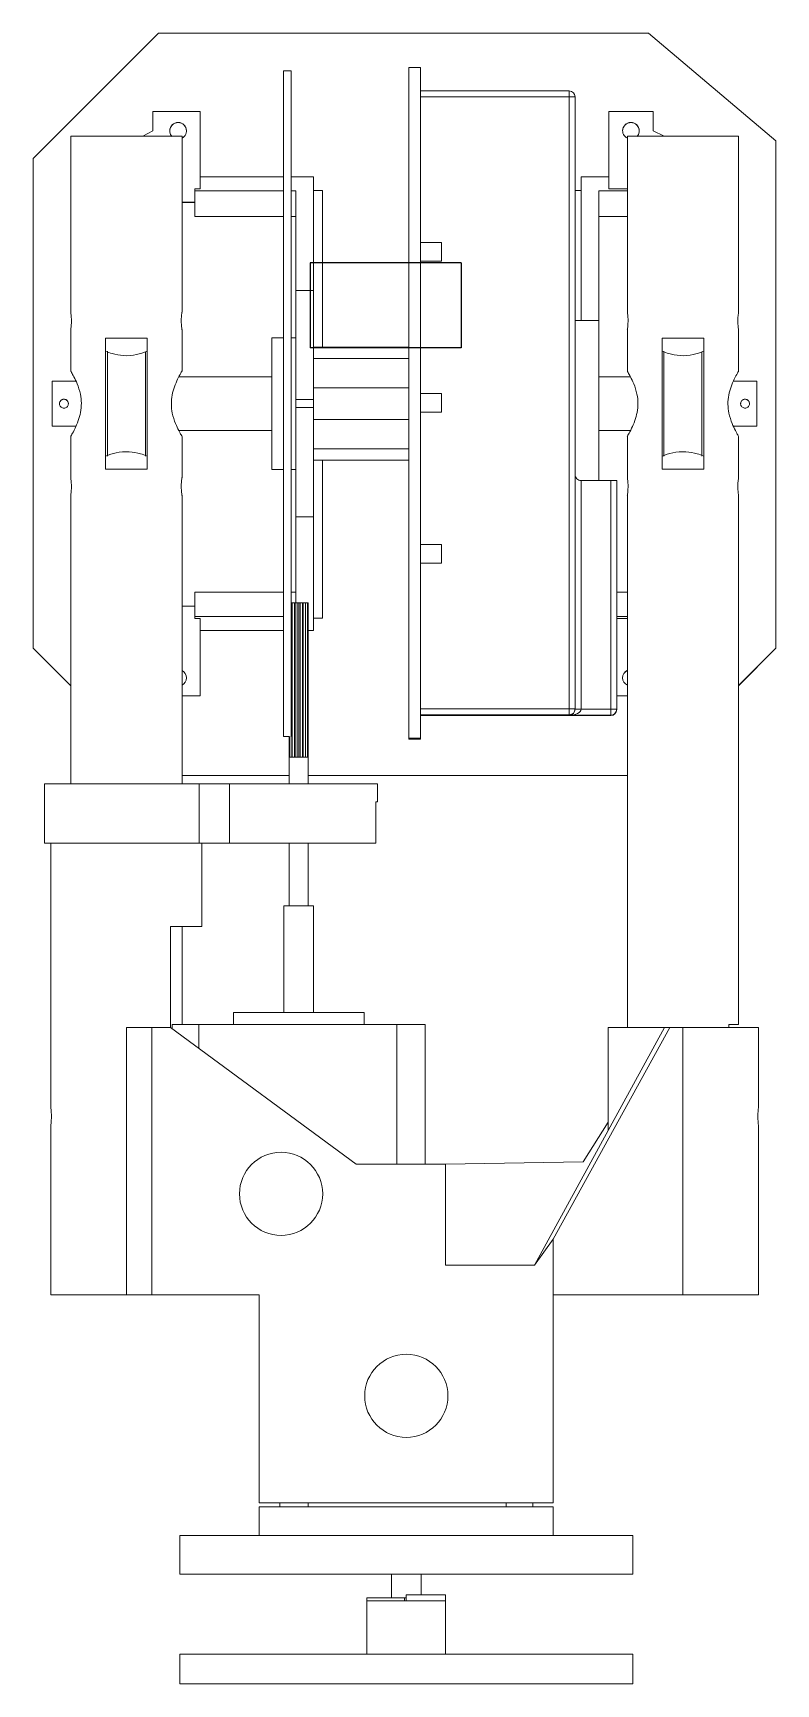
# Model space of a CAD drawing. Header units: millimetres. Extents: x 11 to 421, y 5 to 275.
# Drawn here: x 101.34 to 113.84, y 198.8 to 226.59 of the extents above; entities that cross this region are included whole.
import ezdxf

# ---------------------------------------------------------------- set-up
doc = ezdxf.new("R2010")
doc.units = ezdxf.units.MM

msp = doc.modelspace()

# ---------------------------------------------------------------- linework, layer by layer
at = {"color": 7, "linetype": 'Continuous', "lineweight": 15}
for p, q in [((101.337, 224.476), (103.448, 226.588)), ((103.448, 226.588), (111.693, 226.588)), ((111.693, 226.588), (113.837, 224.772)), ((105.552, 225.949), (105.552, 214.749)), ((105.677, 225.949), (105.677, 214.749)), ((107.857, 226.007), (107.657, 226.007)), ((107.657, 214.72), (107.657, 226.007)), ((107.857, 214.72), (107.857, 226.007)), ((107.857, 225.613), (110.357, 225.613)), ((110.357, 225.513), (107.857, 225.513)), ((110.357, 225.613), (110.357, 225.513)), ((110.357, 215.213), (110.357, 225.513)), ((110.457, 225.513), (110.457, 215.213)), ((103.355, 224.942), (103.355, 225.267)), ((103.355, 225.267), (104.149, 225.267)), ((104.149, 225.267), (104.149, 223.964)), ((111.024, 225.267), (111.769, 225.267)), ((111.024, 223.964), (111.024, 225.267)), ((111.769, 225.267), (111.769, 224.942)), ((101.971, 224.849), (103.843, 224.849)), ((103.183, 224.849), (103.355, 224.942)), ((111.336, 224.849), (113.208, 224.849)), ((111.769, 224.942), (111.953, 224.849)), ((113.837, 224.772), (113.837, 216.232)), ((101.337, 216.232), (101.337, 224.476)), ((104.149, 224.167), (105.552, 224.167)), ((105.677, 224.167), (106.057, 224.167)), ((106.057, 224.167), (106.057, 222.253)), ((110.557, 224.167), (111.024, 224.167)), ((110.557, 224.167), (110.557, 221.749)), ((104.057, 223.739), (103.843, 223.739)), ((104.057, 223.738), (103.843, 223.738)), ((104.057, 223.93), (104.057, 223.964)), ((104.057, 223.964), (104.149, 223.964)), ((104.057, 223.93), (105.552, 223.93)), ((104.057, 223.498), (104.057, 223.93)), ((105.677, 223.93), (105.757, 223.93)), ((105.757, 223.93), (105.757, 222.253)), ((106.207, 223.938), (106.057, 223.938)), ((106.207, 223.938), (106.207, 221.301)), ((110.457, 223.938), (110.557, 223.938)), ((111.336, 223.93), (110.857, 223.93)), ((110.857, 223.93), (110.857, 221.749)), ((111.024, 223.964), (111.336, 223.964)), ((104.057, 223.498), (105.552, 223.498)), ((105.677, 223.498), (105.757, 223.498)), ((111.336, 223.498), (110.857, 223.498)), ((108.207, 223.064), (107.857, 223.064)), ((108.207, 223.064), (108.207, 222.748)), ((107.857, 222.748), (108.207, 222.748)), ((106.057, 222.253), (105.757, 222.253)), ((105.757, 222.253), (105.757, 220.42)), ((106.057, 222.253), (106.057, 220.42)), ((110.857, 221.749), (110.857, 219.05)), ((103.257, 221.449), (102.557, 221.449)), ((102.557, 221.449), (102.557, 219.249)), ((102.587, 221.234), (102.587, 219.467)), ((103.227, 219.468), (103.227, 221.224)), ((103.257, 219.249), (103.257, 221.449)), ((105.357, 221.459), (105.357, 220.351)), ((107.657, 221.301), (106.057, 221.301)), ((112.622, 221.449), (111.922, 221.449)), ((111.922, 221.449), (111.922, 219.249)), ((111.952, 221.234), (111.952, 219.467)), ((112.592, 219.468), (112.592, 221.224)), ((112.622, 219.249), (112.622, 221.449)), ((107.657, 221.108), (106.057, 221.108)), ((101.657, 220.729), (101.657, 220.349)), ((113.517, 220.729), (113.517, 220.349)), ((105.757, 220.42), (106.057, 220.42)), ((105.757, 220.42), (105.757, 220.285)), ((107.657, 220.617), (106.057, 220.617)), ((106.057, 220.285), (106.057, 220.42)), ((108.207, 220.521), (107.857, 220.521)), ((108.207, 220.521), (108.207, 220.205)), ((101.657, 220.349), (101.657, 219.969)), ((105.357, 220.351), (105.357, 219.239)), ((106.057, 220.285), (105.757, 220.285)), ((105.757, 220.285), (105.757, 218.445)), ((106.057, 220.285), (106.057, 218.445)), ((107.857, 220.205), (108.207, 220.205)), ((113.517, 220.349), (113.517, 219.969)), ((107.657, 220.083), (106.057, 220.083)), ((107.657, 219.591), (106.057, 219.591)), ((107.657, 219.396), (106.057, 219.396)), ((106.207, 219.396), (106.207, 216.738)), ((102.557, 219.249), (103.257, 219.249)), ((110.557, 219.056), (110.557, 215.206)), ((111.057, 219.056), (110.557, 219.056)), ((111.057, 215.206), (111.057, 219.056)), ((111.157, 219.055), (111.157, 215.205)), ((111.922, 219.249), (112.622, 219.249)), ((105.757, 218.445), (106.057, 218.445)), ((106.057, 218.445), (105.757, 218.445)), ((105.757, 218.445), (105.757, 216.999)), ((106.057, 218.445), (106.057, 216.531)), ((108.207, 217.98), (107.857, 217.98)), ((108.207, 217.98), (108.207, 217.664)), ((107.857, 217.664), (108.207, 217.664)), ((104.057, 216.767), (104.057, 217.179)), ((104.057, 217.179), (105.552, 217.179)), ((105.677, 217.179), (105.757, 217.179)), ((111.336, 217.179), (111.157, 217.179)), ((103.843, 216.939), (104.057, 216.939)), ((104.057, 216.733), (104.057, 216.767)), ((104.057, 216.767), (105.552, 216.767)), ((105.693, 216.999), (105.677, 216.999)), ((105.693, 214.399), (105.693, 216.999)), ((105.693, 216.999), (105.694, 216.999)), ((105.694, 214.399), (105.694, 216.999)), ((105.735, 216.999), (105.694, 216.999)), ((105.735, 214.399), (105.735, 216.999)), ((105.745, 216.999), (105.735, 216.999)), ((105.745, 214.399), (105.745, 216.999)), ((105.745, 216.999), (105.747, 216.999)), ((105.747, 214.399), (105.747, 216.999)), ((105.781, 216.999), (105.747, 216.999)), ((105.781, 214.399), (105.781, 216.999)), ((105.807, 216.999), (105.781, 216.999)), ((105.807, 214.399), (105.807, 216.999)), ((105.807, 216.999), (105.808, 216.999)), ((105.808, 214.399), (105.808, 216.999)), ((105.83, 216.999), (105.808, 216.999)), ((105.83, 214.399), (105.83, 216.999)), ((105.868, 216.999), (105.83, 216.999)), ((105.868, 214.399), (105.868, 216.999)), ((105.868, 216.999), (105.87, 216.999)), ((105.87, 214.399), (105.87, 216.999)), ((105.879, 216.999), (105.87, 216.999)), ((105.879, 214.399), (105.879, 216.999)), ((105.92, 216.999), (105.879, 216.999)), ((105.92, 214.399), (105.92, 216.999)), ((105.92, 216.999), (105.922, 216.999)), ((105.922, 214.399), (105.922, 216.999)), ((105.954, 216.999), (105.922, 216.999)), ((105.954, 214.399), (105.954, 216.999)), ((105.954, 216.999), (105.955, 216.999)), ((105.955, 214.399), (105.955, 216.999)), ((105.967, 216.999), (105.955, 216.999)), ((105.967, 214.399), (105.967, 216.999)), ((111.336, 216.767), (111.157, 216.767)), ((104.057, 216.733), (104.149, 216.733)), ((104.149, 216.733), (104.149, 215.431)), ((104.149, 216.531), (105.552, 216.531)), ((105.967, 216.531), (106.057, 216.531)), ((106.207, 216.738), (106.057, 216.738)), ((111.157, 216.733), (111.336, 216.733)), ((101.971, 215.598), (101.337, 216.232)), ((101.337, 216.231), (101.337, 216.232)), ((101.337, 216.231), (101.971, 215.597)), ((113.837, 216.232), (113.208, 215.603)), ((113.208, 215.602), (113.837, 216.231)), ((113.837, 216.232), (113.837, 216.231)), ((111.257, 215.734), (111.257, 215.745)), ((104.149, 215.431), (103.843, 215.431)), ((104.149, 215.431), (103.843, 215.431)), ((104.149, 215.431), (104.149, 215.431)), ((111.336, 215.431), (111.157, 215.431)), ((111.336, 215.431), (111.157, 215.431)), ((107.857, 215.213), (110.357, 215.213)), ((110.357, 215.113), (107.857, 215.113)), ((108.207, 215.109), (107.857, 215.109)), ((107.857, 215.108), (108.207, 215.108)), ((108.207, 215.104), (107.857, 215.104)), ((107.857, 215.103), (108.207, 215.103)), ((107.857, 215.099), (111.057, 215.099)), ((108.207, 215.109), (108.207, 215.108)), ((108.207, 215.104), (108.207, 215.103)), ((110.357, 215.113), (110.357, 215.213)), ((110.357, 215.105), (110.357, 215.113)), ((111.057, 215.105), (110.357, 215.105)), ((110.457, 215.213), (110.457, 215.206)), ((110.557, 215.206), (111.057, 215.206)), ((111.057, 215.206), (111.057, 215.105)), ((111.057, 215.099), (111.057, 215.105)), ((111.157, 215.205), (111.157, 215.199)), ((105.647, 214.399), (105.647, 214.749)), ((105.647, 214.399), (105.647, 214.749)), ((105.659, 214.399), (105.659, 214.749)), ((105.659, 214.399), (105.659, 214.749)), ((107.857, 214.72), (107.657, 214.72)), ((107.657, 214.704), (107.657, 214.72)), ((107.857, 214.704), (107.657, 214.704)), ((107.857, 214.704), (107.857, 214.72)), ((105.647, 214.399), (105.659, 214.399)), ((105.693, 214.399), (105.659, 214.399)), ((105.745, 214.399), (105.694, 214.399)), ((105.807, 214.399), (105.747, 214.399)), ((105.808, 214.399), (105.868, 214.399)), ((105.92, 214.399), (105.87, 214.399)), ((105.954, 214.399), (105.922, 214.399)), ((105.967, 214.399), (105.955, 214.399)), ((105.647, 214.088), (103.843, 214.088)), ((105.647, 214.088), (103.843, 214.088)), ((111.336, 214.088), (105.967, 214.088)), ((111.336, 214.088), (105.967, 214.088)), ((101.527, 213.949), (104.132, 213.949)), ((104.132, 213.949), (104.132, 212.949)), ((104.132, 213.949), (104.64, 213.949)), ((104.64, 213.949), (104.64, 212.949)), ((104.64, 213.949), (107.135, 213.949)), ((107.135, 213.649), (107.107, 213.649)), ((107.107, 213.649), (107.107, 212.949)), ((101.527, 212.949), (104.132, 212.949)), ((104.132, 212.949), (104.64, 212.949)), ((104.64, 212.949), (107.107, 212.949)), ((105.557, 211.899), (106.057, 211.899)), ((103.652, 211.549), (104.177, 211.549)), ((103.652, 211.549), (103.652, 209.849)), ((104.707, 210.099), (106.907, 210.099)), ((102.907, 209.849), (102.907, 205.349)), ((102.907, 209.849), (103.334, 209.849)), ((103.334, 209.849), (103.334, 205.349)), ((103.334, 209.849), (103.652, 209.849)), ((103.652, 209.849), (106.773, 207.549)), ((103.677, 209.83), (103.677, 209.899)), ((104.124, 209.899), (103.677, 209.899)), ((104.124, 209.501), (104.124, 209.899)), ((107.46, 209.899), (104.124, 209.899)), ((107.46, 207.549), (107.46, 209.899)), ((107.937, 209.899), (107.46, 209.899)), ((107.937, 207.549), (107.937, 209.899)), ((111.96, 209.849), (109.772, 205.849)), ((110.089, 206.288), (112.051, 209.849)), ((111.012, 209.849), (111.012, 208.254)), ((111.012, 209.849), (111.96, 209.849)), ((112.051, 209.849), (111.96, 209.849)), ((112.051, 209.849), (112.272, 209.849)), ((112.272, 209.849), (112.272, 205.349)), ((112.272, 209.849), (113.542, 209.849)), ((113.208, 209.899), (113.042, 209.899)), ((113.042, 209.899), (113.042, 209.849)), ((111.012, 208.254), (110.593, 207.589)), ((111.012, 208.254), (111.012, 208.115)), ((110.593, 207.589), (108.279, 207.549)), ((106.773, 207.549), (108.279, 207.549)), ((108.279, 207.549), (108.279, 205.849)), ((110.089, 206.288), (109.772, 205.849)), ((110.089, 206.288), (110.089, 205.349)), ((108.279, 205.849), (109.772, 205.849)), ((101.637, 205.349), (102.907, 205.349)), ((102.907, 205.349), (103.334, 205.349)), ((103.334, 205.349), (105.144, 205.349)), ((105.144, 201.849), (105.144, 205.349)), ((110.089, 201.849), (110.089, 205.349)), ((110.089, 205.349), (112.272, 205.349)), ((112.272, 205.349), (113.542, 205.349)), ((110.089, 201.849), (105.144, 201.849)), ((105.144, 201.779), (110.089, 201.779)), ((105.144, 201.779), (105.144, 201.299)), ((105.487, 201.849), (105.487, 201.779)), ((105.963, 201.849), (105.963, 201.779)), ((109.299, 201.849), (109.299, 201.779)), ((109.747, 201.849), (109.747, 201.779)), ((110.089, 201.779), (110.089, 201.299)), ((103.807, 200.649), (103.807, 201.299)), ((111.427, 201.299), (103.807, 201.299)), ((111.427, 200.649), (111.427, 201.299)), ((111.427, 200.649), (103.807, 200.649)), ((106.954, 199.299), (106.954, 200.251)), ((107.587, 200.251), (106.954, 200.251)), ((106.954, 200.199), (106.954, 199.299)), ((106.954, 200.199), (108.279, 200.199)), ((107.587, 200.251), (107.587, 200.199)), ((107.587, 200.251), (107.587, 200.199)), ((107.617, 200.251), (107.587, 200.251)), ((107.617, 200.299), (108.279, 200.299)), ((107.617, 200.299), (107.617, 200.199)), ((107.617, 200.199), (107.617, 200.251)), ((108.279, 200.299), (108.279, 200.199)), ((108.279, 200.199), (108.279, 199.299)), ((103.807, 198.799), (103.807, 199.299)), ((111.427, 199.299), (103.807, 199.299)), ((111.427, 198.799), (111.427, 199.299)), ((111.427, 198.799), (103.807, 198.799))]:
    msp.add_line(p, q, dxfattribs=at)
at = {"color": 7, "linetype": 'Continuous'}
for p, q in [((108.539, 222.719), (105.999, 222.719)), ((105.999, 222.719), (105.999, 221.29)), ((108.539, 222.719), (108.539, 221.29)), ((108.539, 221.29), (105.999, 221.29))]:
    msp.add_line(p, q, dxfattribs=at)
at = {"color": 7, "linetype": 'Continuous', "lineweight": 15}
for centre in [(105.51, 207.049), (107.617, 203.649)]:
    msp.add_circle(centre, 0.7, dxfattribs=at)
for centre, radius, start, end in [((110.357, 225.513), 0.1, 0.0006, 89.9992), ((110.382, 212.281), 13.232, 89.6759, 90.1089), ((103.777, 224.942), 0.14, 0.0001, 179.9999), ((103.777, 224.942), 0.14, 90, 221.8979), ((103.777, 224.942), 0.14, 89.9995, 180.0002), ((103.777, 224.941), 0.14, 0.0003, 179.9997), ((103.777, 224.941), 0.14, 90.0001, 179.9996), ((103.777, 224.941), 0.14, 89.9995, 180.0002), ((103.777, 224.942), 0.14, 298.1267, 90.0004), ((103.777, 224.942), 0.14, 359.9997, 90.0005), ((103.777, 224.941), 0.14, 0.0003, 89.9999), ((103.777, 224.941), 0.14, 359.9997, 90.0005), ((111.397, 224.942), 0.14, 0.0002, 179.9998), ((111.397, 224.942), 0.14, 90, 244.1691), ((111.397, 224.942), 0.14, 89.9995, 180.0002), ((111.397, 224.941), 0.14, 0.0002, 179.9998), ((111.397, 224.941), 0.14, 89.9995, 180.0002), ((111.397, 224.942), 0.14, 318.102, 89.9999), ((111.397, 224.942), 0.14, 359.9997, 90.0004), ((111.397, 224.941), 0.14, 359.9997, 90.0004), ((111.082, 205.805), 13.251, 89.6762, 90.1086), ((103.777, 215.734), 0.14, 360, 61.8731), ((103.777, 215.735), 0.14, 298.1274, 61.8726), ((103.777, 215.734), 0.14, 360, 61.8731), ((103.777, 215.734), 0.14, 359.9999, 61.873), ((103.777, 215.734), 0.14, 359.9999, 61.873), ((103.777, 215.733), 0.14, 360, 61.8731), ((111.397, 215.735), 0.14, 115.8308, 244.1692), ((111.397, 215.734), 0.14, 115.831, 179.9998), ((111.397, 215.734), 0.14, 115.831, 179.9998), ((111.397, 215.733), 0.14, 115.831, 179.9998), ((110.382, 201.938), 13.275, 89.6764, 90.108), ((110.357, 215.213), 0.1, 270.0001, 359.9999), ((110.532, 228.525), 13.319, 269.6771, 270.1073), ((111.082, 201.944), 13.262, 89.6762, 90.1082), ((111.057, 215.205), 0.1, 270.0002, 359.9996), ((111.057, 215.199), 0.1, 270.0001, 359.9997)]:
    msp.add_arc(centre, radius, start, end, dxfattribs=at)
for centre, major_axis, ratio, start_param, end_param in [((110.557, 219.156), (0, 0.1), 0.998125, 1.570796, 3.141593), ((110.357, 215.205), (0.0708, 0.0709), 0.996246, 3.928166, 5.498962), ((110.357, 215.205), (0.2, 0), 0.499999, 4.711762, 6.282558)]:
    msp.add_ellipse(centre, major_axis=major_axis, ratio=ratio, start_param=start_param, end_param=end_param, dxfattribs=at)
for points in [[(105.677, 225.949), (105.552, 225.949)], [(101.971, 224.849), (101.971, 221.893)], [(103.843, 221.891), (103.843, 224.849)], [(111.336, 224.849), (111.336, 221.893)], [(113.208, 221.891), (113.208, 224.849)], [(101.971, 221.594), (101.971, 220.899)], [(103.843, 220.898), (103.843, 221.593)], [(110.857, 221.749), (110.457, 221.749)], [(111.336, 221.594), (111.336, 220.899)], [(113.208, 220.898), (113.208, 221.593)], [(105.552, 221.459), (105.357, 221.459)], [(105.757, 221.459), (105.677, 221.459)], [(102.058, 220.729), (101.657, 220.729)], [(105.357, 220.799), (103.789, 220.799)], [(111.391, 220.799), (110.857, 220.799)], [(113.517, 220.729), (113.121, 220.729)], [(101.657, 219.969), (102.058, 219.969)], [(103.788, 219.899), (105.357, 219.899)], [(110.857, 219.899), (111.39, 219.899)], [(113.121, 219.969), (113.517, 219.969)], [(101.971, 219.8), (101.971, 219.105)], [(103.843, 219.103), (103.843, 219.799)], [(111.336, 219.8), (111.336, 219.105)], [(113.208, 219.103), (113.208, 219.799)], [(105.357, 219.239), (105.552, 219.239)], [(105.677, 219.239), (105.757, 219.239)], [(101.971, 218.807), (101.971, 213.949)], [(103.843, 213.949), (103.843, 218.805)], [(111.336, 218.807), (111.336, 209.849)], [(113.208, 209.899), (113.208, 218.805)], [(105.552, 214.749), (105.647, 214.749)], [(105.647, 214.399), (105.647, 213.949)], [(105.967, 213.949), (105.967, 214.399)], [(101.527, 213.949), (101.527, 212.949)], [(107.135, 213.649), (107.135, 213.949)], [(101.637, 212.949), (101.637, 208.497)], [(104.177, 211.549), (104.177, 212.949)], [(105.647, 212.949), (105.647, 211.899)], [(105.967, 211.899), (105.967, 212.949)], [(105.557, 211.899), (105.557, 210.099)], [(106.057, 210.099), (106.057, 211.899)], [(103.843, 209.899), (103.843, 211.549)], [(104.707, 210.099), (104.707, 209.899)], [(106.907, 209.899), (106.907, 210.099)], [(113.542, 208.499), (113.542, 209.849)], [(101.637, 208.199), (101.637, 205.349)], [(101.645, 208.349), (101.645, 208.357)], [(101.645, 208.316), (101.645, 208.349)], [(113.542, 205.349), (113.542, 208.201)], [(107.367, 200.649), (107.367, 200.251)], [(107.867, 200.299), (107.867, 200.649)]]:
    msp.add_open_spline(points, degree=1, dxfattribs=at)
for points, knots in [([(101.971, 221.893), (101.971, 221.891), (101.971, 221.888), (101.975, 221.862), (101.979, 221.824), (101.983, 221.777), (101.983, 221.726), (101.981, 221.677), (101.977, 221.635), (101.973, 221.606), (101.97, 221.592), (101.971, 221.594), (101.971, 221.594)], [0, 0, 0, 0, 0.106441, 0.21285, 0.320097, 0.427942, 0.534859, 0.640768, 0.747163, 0.854769, 0.962442, 1, 1, 1, 1]), ([(103.843, 221.593), (103.842, 221.594), (103.842, 221.597), (103.838, 221.623), (103.834, 221.661), (103.831, 221.708), (103.83, 221.759), (103.832, 221.808), (103.837, 221.85), (103.84, 221.879), (103.843, 221.893), (103.842, 221.891), (103.842, 221.891)], [0, 0, 0, 0, 0.106441, 0.21285, 0.320098, 0.427942, 0.534859, 0.640769, 0.747162, 0.854769, 0.962442, 1, 1, 1, 1]), ([(111.336, 221.893), (111.336, 221.891), (111.336, 221.888), (111.34, 221.862), (111.344, 221.824), (111.348, 221.777), (111.348, 221.726), (111.346, 221.677), (111.342, 221.635), (111.338, 221.606), (111.335, 221.592), (111.336, 221.594), (111.336, 221.594)], [0, 0, 0, 0, 0.106441, 0.21285, 0.320098, 0.427942, 0.534859, 0.640768, 0.747163, 0.854769, 0.962442, 1, 1, 1, 1]), ([(113.208, 221.593), (113.207, 221.594), (113.207, 221.597), (113.203, 221.623), (113.199, 221.661), (113.196, 221.708), (113.195, 221.759), (113.197, 221.808), (113.202, 221.85), (113.205, 221.879), (113.208, 221.893), (113.207, 221.891), (113.207, 221.891)], [0, 0, 0, 0, 0.106441, 0.21285, 0.320098, 0.427942, 0.534859, 0.640769, 0.747162, 0.854769, 0.962442, 1, 1, 1, 1]), ([(103.257, 221.232), (103.199, 221.21), (103.077, 221.165), (102.866, 221.149), (102.686, 221.182), (102.593, 221.217), (102.557, 221.231)], [0, 0, 0, 0, 0.266612, 0.5654431, 0.8266892, 1, 1, 1, 1]), ([(102.557, 221.231), (102.557, 221.191), (102.557, 221.107), (102.557, 220.939), (102.557, 220.748), (102.557, 220.548), (102.557, 220.349), (102.557, 220.149), (102.557, 219.95), (102.557, 219.758), (102.557, 219.59), (102.557, 219.506), (102.557, 219.466)], [0, 0, 0, 0, 0.095873, 0.201975, 0.305872, 0.405622, 0.499735, 0.593848, 0.693598, 0.797495, 0.903597, 1, 1, 1, 1]), ([(103.257, 219.467), (103.257, 219.506), (103.257, 219.59), (103.257, 219.758), (103.257, 219.95), (103.257, 220.149), (103.257, 220.349), (103.257, 220.548), (103.257, 220.748), (103.257, 220.939), (103.257, 221.108), (103.257, 221.192), (103.257, 221.232)], [0, 0, 0, 0, 0.095873, 0.201975, 0.305872, 0.405622, 0.499735, 0.593848, 0.693598, 0.797495, 0.903597, 1, 1, 1, 1]), ([(112.622, 221.232), (112.564, 221.21), (112.442, 221.165), (112.231, 221.149), (112.051, 221.182), (111.958, 221.217), (111.922, 221.231)], [0, 0, 0, 0, 0.266612, 0.565443, 0.826689, 1, 1, 1, 1]), ([(111.922, 221.231), (111.922, 221.191), (111.922, 221.107), (111.922, 220.939), (111.922, 220.748), (111.922, 220.548), (111.922, 220.349), (111.922, 220.149), (111.922, 219.95), (111.922, 219.758), (111.922, 219.59), (111.922, 219.506), (111.922, 219.466)], [0, 0, 0, 0, 0.095873, 0.201975, 0.305872, 0.405622, 0.499735, 0.593848, 0.693598, 0.797495, 0.903597, 1, 1, 1, 1]), ([(112.622, 219.467), (112.622, 219.506), (112.622, 219.59), (112.622, 219.758), (112.622, 219.95), (112.622, 220.149), (112.622, 220.349), (112.622, 220.548), (112.622, 220.748), (112.622, 220.939), (112.622, 221.108), (112.622, 221.192), (112.622, 221.232)], [0, 0, 0, 0, 0.095873, 0.201975, 0.305872, 0.405622, 0.499735, 0.593848, 0.693598, 0.797495, 0.903597, 1, 1, 1, 1]), ([(101.971, 220.899), (101.974, 220.894), (101.98, 220.883), (102.024, 220.804), (102.082, 220.683), (102.135, 220.527), (102.155, 220.356), (102.139, 220.2), (102.097, 220.054), (102.039, 219.921), (101.989, 219.829), (101.966, 219.79), (101.971, 219.8), (101.971, 219.8)], [0, 0, 0, 0, 0.095731, 0.191183, 0.293835, 0.408278, 0.496022, 0.583887, 0.671126, 0.773115, 0.888007, 0.995137, 1, 1, 1, 1]), ([(103.843, 219.799), (103.84, 219.804), (103.833, 219.814), (103.789, 219.893), (103.731, 220.015), (103.678, 220.171), (103.658, 220.342), (103.674, 220.497), (103.716, 220.643), (103.774, 220.776), (103.824, 220.868), (103.847, 220.907), (103.842, 220.898), (103.842, 220.898)], [0, 0, 0, 0, 0.095731, 0.191183, 0.293835, 0.408278, 0.496022, 0.583887, 0.671126, 0.773115, 0.888007, 0.995137, 1, 1, 1, 1]), ([(111.336, 220.899), (111.339, 220.894), (111.345, 220.883), (111.389, 220.804), (111.447, 220.683), (111.5, 220.527), (111.52, 220.356), (111.504, 220.2), (111.462, 220.054), (111.404, 219.921), (111.354, 219.829), (111.331, 219.79), (111.336, 219.8), (111.336, 219.8)], [0, 0, 0, 0, 0.095731, 0.191183, 0.293835, 0.408278, 0.496022, 0.583887, 0.671126, 0.773115, 0.888007, 0.995137, 1, 1, 1, 1]), ([(113.208, 219.799), (113.205, 219.804), (113.198, 219.814), (113.154, 219.893), (113.096, 220.015), (113.043, 220.171), (113.023, 220.342), (113.039, 220.497), (113.081, 220.643), (113.139, 220.776), (113.189, 220.868), (113.212, 220.907), (113.207, 220.898), (113.207, 220.898)], [0, 0, 0, 0, 0.095731, 0.191183, 0.293835, 0.408278, 0.496022, 0.583887, 0.671126, 0.773115, 0.888007, 0.995137, 1, 1, 1, 1]), ([(101.782, 220.349), (101.782, 220.358), (101.784, 220.375), (101.797, 220.397), (101.815, 220.414), (101.839, 220.424), (101.865, 220.425), (101.889, 220.419), (101.91, 220.404), (101.925, 220.384), (101.932, 220.359), (101.931, 220.334), (101.922, 220.31), (101.906, 220.291), (101.883, 220.278), (101.858, 220.273), (101.833, 220.277), (101.811, 220.288), (101.793, 220.307), (101.783, 220.328), (101.782, 220.343), (101.782, 220.349)], [0, 0, 0, 0, 0.052985, 0.105946, 0.159532, 0.213582, 0.266937, 0.319516, 0.372449, 0.426306, 0.480234, 0.533281, 0.585874, 0.639101, 0.693109, 0.746828, 0.799602, 0.852264, 0.905804, 0.959858, 1, 1, 1, 1]), ([(101.932, 220.348), (101.931, 220.356), (101.929, 220.373), (101.917, 220.395), (101.898, 220.412), (101.874, 220.422), (101.849, 220.424), (101.824, 220.417), (101.803, 220.403), (101.789, 220.382), (101.781, 220.363), (101.782, 220.351), (101.783, 220.348)], [0, 0, 0, 0, 0.105985, 0.211922, 0.31911, 0.427227, 0.533951, 0.639123, 0.745005, 0.852735, 0.960606, 1, 1, 1, 1]), ([(113.242, 220.349), (113.242, 220.358), (113.244, 220.375), (113.257, 220.397), (113.275, 220.414), (113.299, 220.424), (113.325, 220.425), (113.349, 220.419), (113.37, 220.404), (113.385, 220.384), (113.392, 220.359), (113.391, 220.334), (113.382, 220.31), (113.366, 220.291), (113.343, 220.278), (113.318, 220.273), (113.293, 220.277), (113.271, 220.288), (113.253, 220.307), (113.243, 220.328), (113.242, 220.343), (113.242, 220.349)], [0, 0, 0, 0, 0.052985, 0.1059458, 0.1595314, 0.2135822, 0.2669373, 0.3195147, 0.3724494, 0.4263061, 0.4802336, 0.5332811, 0.5858735, 0.6391007, 0.6931086, 0.7468284, 0.799602, 0.8522631, 0.9058037, 0.9598581, 1, 1, 1, 1]), ([(113.392, 220.348), (113.391, 220.356), (113.389, 220.373), (113.377, 220.395), (113.358, 220.412), (113.334, 220.422), (113.309, 220.424), (113.284, 220.417), (113.263, 220.403), (113.249, 220.382), (113.241, 220.363), (113.242, 220.351), (113.243, 220.348)], [0, 0, 0, 0, 0.105985, 0.211922, 0.31911, 0.427227, 0.533949, 0.639123, 0.745004, 0.852735, 0.960606, 1, 1, 1, 1]), ([(102.557, 219.466), (102.614, 219.487), (102.737, 219.532), (102.948, 219.548), (103.127, 219.516), (103.22, 219.481), (103.257, 219.467)], [0, 0, 0, 0, 0.2666122, 0.5654434, 0.8266893, 1, 1, 1, 1]), ([(111.922, 219.466), (111.979, 219.487), (112.102, 219.532), (112.313, 219.548), (112.492, 219.516), (112.585, 219.481), (112.622, 219.467)], [0, 0, 0, 0, 0.266612, 0.565444, 0.82669, 1, 1, 1, 1]), ([(101.971, 219.105), (101.971, 219.103), (101.971, 219.1), (101.975, 219.075), (101.979, 219.037), (101.983, 218.99), (101.983, 218.938), (101.981, 218.889), (101.977, 218.848), (101.973, 218.818), (101.97, 218.804), (101.971, 218.806), (101.971, 218.807)], [0, 0, 0, 0, 0.106441, 0.212849, 0.320097, 0.427941, 0.534859, 0.64077, 0.747163, 0.854769, 0.962442, 1, 1, 1, 1]), ([(103.843, 218.805), (103.842, 218.807), (103.842, 218.81), (103.838, 218.835), (103.834, 218.873), (103.831, 218.921), (103.83, 218.972), (103.832, 219.021), (103.837, 219.062), (103.84, 219.092), (103.843, 219.106), (103.842, 219.104), (103.842, 219.103)], [0, 0, 0, 0, 0.106441, 0.21285, 0.320098, 0.427942, 0.534859, 0.640769, 0.747162, 0.854769, 0.962442, 1, 1, 1, 1]), ([(111.336, 219.105), (111.336, 219.103), (111.336, 219.1), (111.34, 219.075), (111.344, 219.037), (111.348, 218.99), (111.348, 218.938), (111.346, 218.889), (111.342, 218.848), (111.338, 218.818), (111.335, 218.804), (111.336, 218.806), (111.336, 218.807)], [0, 0, 0, 0, 0.106441, 0.212849, 0.320097, 0.427941, 0.534859, 0.64077, 0.747163, 0.854769, 0.962442, 1, 1, 1, 1]), ([(113.208, 218.805), (113.207, 218.807), (113.207, 218.81), (113.203, 218.835), (113.199, 218.873), (113.196, 218.921), (113.195, 218.972), (113.197, 219.021), (113.202, 219.062), (113.205, 219.092), (113.208, 219.106), (113.207, 219.104), (113.207, 219.103)], [0, 0, 0, 0, 0.1064413, 0.2128497, 0.3200977, 0.427942, 0.5348595, 0.6407689, 0.7471622, 0.8547688, 0.962442, 1, 1, 1, 1]), ([(101.637, 208.497), (101.637, 208.497), (101.637, 208.499), (101.638, 208.486), (101.641, 208.457), (101.644, 208.415), (101.646, 208.366), (101.645, 208.315), (101.643, 208.268), (101.64, 208.23), (101.637, 208.204), (101.636, 208.197), (101.637, 208.199), (101.638, 208.207), (101.638, 208.207)], [0, 0, 0, 0, 0.032507, 0.128812, 0.225354, 0.322483, 0.41964, 0.516211, 0.6125, 0.709247, 0.80648, 0.903471, 0.999874, 1, 1, 1, 1]), ([(113.542, 208.499), (113.541, 208.497), (113.541, 208.494), (113.538, 208.468), (113.535, 208.43), (113.533, 208.388), (113.533, 208.36), (113.533, 208.349)], [0, 0, 0, 0, 0.213208, 0.426502, 0.641065, 0.856265, 1, 1, 1, 1]), ([(113.533, 208.349), (113.533, 208.332), (113.533, 208.298), (113.536, 208.253), (113.539, 208.22), (113.541, 208.201), (113.541, 208.201), (113.541, 208.201)], [0, 0, 0, 0, 0.213817, 0.427599, 0.64232, 0.857662, 1, 1, 1, 1])]:
    msp.add_open_spline(points, degree=3, knots=knots, dxfattribs=at)

doc.saveas('drawing.dxf')
